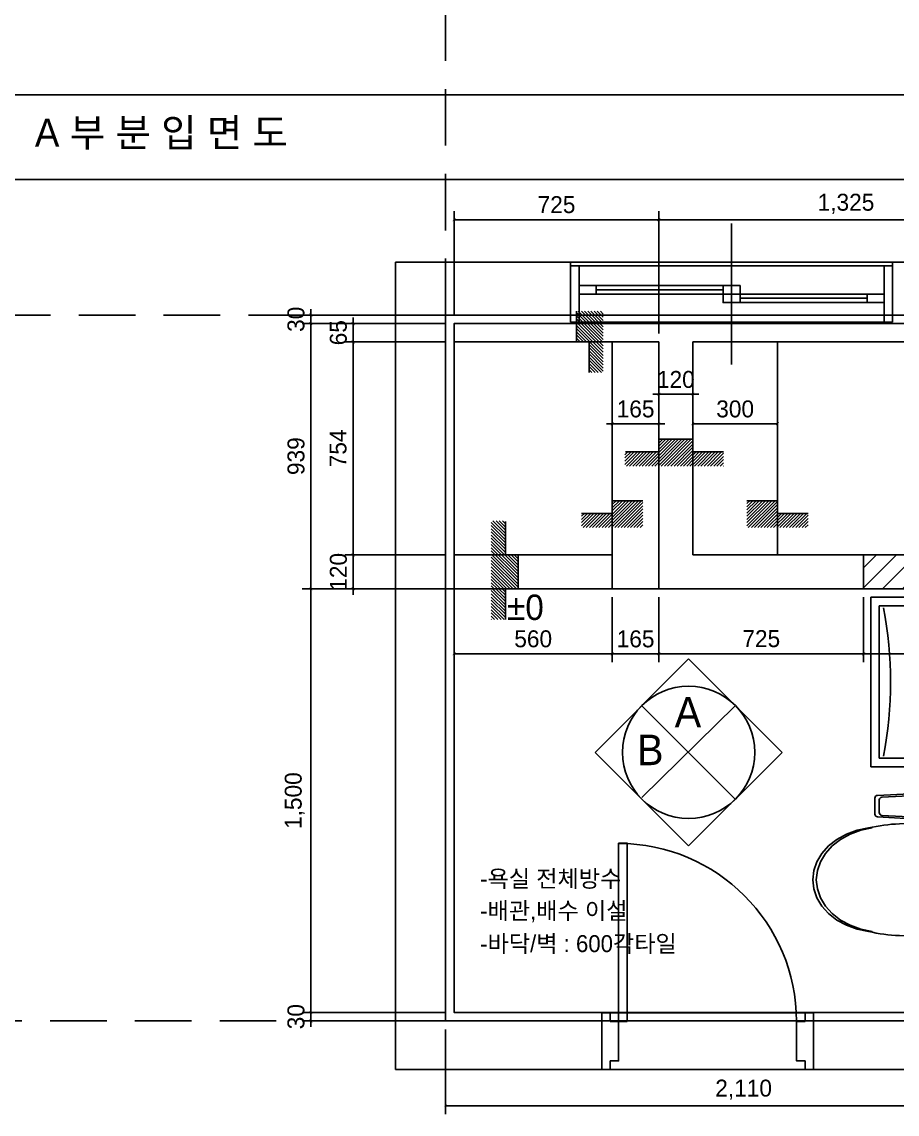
# Model space of a CAD drawing. Header units: inches. Extents: x 7740 to 83056, y -9304 to 75068.
# Drawn here: x 56240 to 59339, y 59644 to 63512 of the extents above; entities that cross this region are included whole.
import ezdxf
from ezdxf.enums import TextEntityAlignment as Align

# ---------------------------------------------------------------- set-up
doc = ezdxf.new("R2010")
doc.units = ezdxf.units.IN
doc.header["$LTSCALE"] = 50
doc.header["$MEASUREMENT"] = 0
doc.linetypes.add('DH-HID2', pattern=[1.2, 0.8, -0.4])
for name, color, linetype in [('0-ELC TEXT', 7, 'Continuous'), ('0-SHEET', 7, 'Continuous'), ('02-WAL', 2, 'Continuous'), ('03-WAL NEW', 3, 'Continuous'), ('04-WIN', 4, 'Continuous'), ('06-FUR', 6, 'Continuous'), ('06-LIGHT', 4, 'Continuous'), ('07-DIM', 5, 'Continuous'), ('07-DIM WAL', 5, 'Continuous'), ('9.보조선', 5, 'Continuous'), ('CO-BATH', 6, 'Continuous'), ('TT1', 7, 'Continuous'), ('도면층2', 2, 'Continuous'), ('도면층4', 4, 'Continuous'), ('도면층5', 5, 'Continuous')]:
    doc.layers.add(name, color=color, linetype=linetype)
doc.styles.add('마감재', font='stylu.ttf')
doc.styles.add('코레일둥고', font='Korail_Round_Gothic_Medium.ttf')
doc.dimstyles.new('사본 벽치수 Copy of DIM-30', dxfattribs={"dimscale": 30, "dimtxt": 2, "dimasz": 0.7, "dimexe": 1, "dimexo": 1, "dimgap": 0.7, "dimtad": 1, "dimdec": 0, "dimzin": 1, "dimdsep": 46, "dimlunit": 6, "dimtxsty": '마감재', "dimblk": 'ARCHTICK', "dimcen": -0.09, "dimclrd": 256, "dimclre": 256, "dimclrt": 3, "dimadec": 0, "dimazin": 0, "dimtfac": 1, "dimtdec": 0, "dimtix": 1, "dimtmove": 2, "dimatfit": 0, "dimldrblk": 'ARCHTICK', "dimfxl": 0, "dimtolj": 1, "dimtzin": 0, "dimarcsym": 0})

# ---------------------------------------------------------------- blocks, each defined once
blk = doc.blocks.new('P07')
at = {"layer": 'TT1'}
for p, q in [((4.4, 95.1), (96.3, 187)), ((96.3, 187), (188.2, 95.1)), ((142.2, 141), (50.1, 50.6)), ((142.2, 49.1), (50.3, 141)), ((4.4, 95.1), (96.3, 3.1)), ((96.3, 3.1), (188.2, 95.1))]:
    blk.add_line(p, q, dxfattribs=at)
blk.add_circle((96.3, 95.1), 65, dxfattribs=at)
at = {"layer": 'TT1', "style": '코레일둥고'}
for s, p in [('A', (95.6, 134.6)), ('B', (58.5, 97.5))]:
    blk.add_text(s, height=30, dxfattribs=at).set_placement(p, align=Align.MIDDLE)
blk = doc.blocks.new('B-306')
at = {"layer": 'CO-BATH'}
for p, q in [((150, 227.2), (150, 247.9)), ((157, 254.9), (183, 254.9)), ((190, 227.2), (190, 247.9)), ((0, 197), (0, -197)), ((15, 212), (195.3, 212)), ((142.3, 227.2), (197.7, 227.2)), ((142.3, 227.2), (142.3, 214.8)), ((142.3, 214.8), (197.7, 214.8)), ((197.7, 227.2), (197.7, 214.8)), ((210.3, -197), (210.3, 197)), ((220.3, 212), (233, 212)), ((391.1, 203.4), (233, 212)), ((372.8, 193.7), (343.9, 144.8)), ((391.1, 203.4), (473.3, 199)), ((191.6, -187.5), (191.6, 186.9)), ((210.3, 182.5), (210.3, -187.1)), ((570.3, 184.5), (610.5, 176.1)), ((582.7, 184.5), (622.9, 176.1)), ((610.5, 176.1), (648.2, 162.4)), ((622.9, 176.1), (660.6, 162.4)), ((648.2, 162.4), (682.3, 143.8)), ((660.6, 162.4), (694.7, 143.8)), ((264.4, 83), (264.4, 129.9)), ((274.4, 139.9), (335.3, 139.9)), ((682.3, 143.8), (711.7, 120.8)), ((694.7, 143.8), (724.1, 120.8)), ((711.7, 120.8), (735.6, 94.2)), ((724.1, 120.8), (748, 94.2)), ((210.2, -87.7), (210.2, 85.6)), ((264.4, 96), (299.2, 96)), ((264.4, 96), (264.4, 86)), ((264.4, 86), (299.2, 86)), ((264.4, 83), (264.4, -89)), ((264.4, 83), (295.2, 83)), ((269.4, 98.7), (269.4, 80.1)), ((295.2, 83), (295.2, -81)), ((299.2, 96), (299.2, -78.7)), ((735.6, 94.2), (753.2, 64.7)), ((748, 94.2), (765.6, 64.7)), ((180.3, -67.4), (180.3, 69.4)), ((753.2, 64.7), (763.9, 33.4)), ((765.6, 64.7), (776.4, 33.4)), ((111.7, 1), (248.6, 1)), ((180.2, 1), (180.2, 1)), ((763.9, 33.4), (767.6, 1)), ((767.6, 1), (763.9, -31.4)), ((776.4, 33.4), (780, 1)), ((780, 1), (776.4, -31.4)), ((763.9, -31.4), (753.2, -62.7)), ((776.4, -31.4), (765.6, -62.7)), ((299.2, -94), (299.2, -74.9)), ((753.2, -62.7), (735.6, -92.2)), ((765.6, -62.7), (748, -92.2)), ((264.4, -81), (295.2, -81)), ((264.4, -127.9), (264.4, -81)), ((264.4, -84), (264.4, -94)), ((264.4, -84), (299.2, -84)), ((264.4, -94), (299.2, -94)), ((269.4, -78.1), (269.4, -97.3)), ((735.6, -92.2), (711.7, -118.8)), ((748, -92.2), (724.1, -118.8)), ((274.4, -137.9), (335.3, -137.9)), ((373.2, -192.3), (343.9, -142.8)), ((682.3, -141.8), (648.2, -160.4)), ((694.7, -141.8), (660.6, -160.4)), ((711.7, -118.8), (682.3, -141.8)), ((724.1, -118.8), (694.7, -141.8)), ((610.5, -174.1), (570.3, -182.5)), ((622.9, -174.1), (582.7, -182.5)), ((648.2, -160.4), (610.5, -174.1)), ((660.6, -160.4), (622.9, -174.1)), ((15, -212), (195.3, -212)), ((210.3, -197), (210.3, -297.2)), ((380.2, -199.3), (380.2, -207.3)), ((384.6, -223.8), (384.6, -293)), ((384.9, -212.3), (550.8, -221.5)), ((389.9, -218.8), (535.2, -226.8)), ((391.6, -202.1), (473.3, -197)), ((560.3, -231.5), (560.3, -287.5)), ((544.6, -236.8), (544.6, -281.2)), ((220.1, -307), (345.2, -307)), ((550.7, -297.4), (345.2, -307)), ((535.1, -291.2), (389.8, -298))]:
    blk.add_line(p, q, dxfattribs=at)
blk.add_circle((180.2, 1), 38.4, dxfattribs=at)
for centre, radius, start, end in [((157, 247.9), 7, 90, 180), ((183, 247.9), 7, 0, 90), ((15, 197), 15, 90, 180), ((1014.3, 0), 980.2, 168.4061, 191.5939), ((176.6, 186.9), 15, 0, 90), ((195.3, 197), 15, 0, 90), ((220.3, 202), 10, 90, 180), ((390, 183.5), 20, 86.9031, 149.352), ((444.4, -440.2), 639.8, 77.5149, 87.4115), ((274.4, 129.9), 10, 90, 180), ((335.3, 149.9), 10, 270, 329.352), ((274.4, -127.9), 10, 180, 270), ((335.3, -147.9), 10, 30.648, 90), ((176.6, -187.5), 15, 270, 0), ((390.4, -182.1), 20, 210.648, 273.5722), ((444.4, 442.2), 639.8, 272.5885, 282.4851), ((15, -197), 15, 180, 270), ((195.3, -197), 15, 270, 0), ((385.2, -207.3), 5, 180, 266.8224), ((389.6, -223.8), 5, 86.8224, 180), ((534.6, -236.8), 10, 0, 86.8224), ((550.3, -231.5), 10, 0, 86.8224), ((220.1, -297.2), 9.82, 180, 270), ((389.6, -293), 5, 180, 272.6619), ((534.6, -281.2), 10, 272.6619, 0), ((550.3, -287.5), 10, 272.6619, 0)]:
    blk.add_arc(centre, radius, start, end, dxfattribs=at)
blk = doc.blocks.new('B-003')
at = {"layer": 'CO-BATH'}
for p, q in [((-300, 0), (-300, -470)), ((300, 0), (-300, 0)), ((300, -470), (300, 0)), ((-300, -470), (300, -470))]:
    blk.add_line(p, q, dxfattribs=at)
at = {"layer": 'CO-BATH', "color": 8}
for p, q in [((-12.5, -60), (-12.5, -150.5)), ((12.5, -60), (12.5, -150.5)), ((-270, -120), (-270, -440)), ((270, -120), (-270, -120)), ((-13.5, -150.5), (-13.5, -155.5)), ((13.5, -150.5), (13.5, -155.5)), ((270, -440), (270, -120)), ((-14.5, -155.5), (-14.5, -160.5)), ((-14.5, -160.5), (14.5, -160.5)), ((14.5, -155.5), (14.5, -160.5)), ((-270, -440), (270, -440))]:
    blk.add_line(p, q, dxfattribs=at)
at = {"layer": 'CO-BATH', "color": 251}
for p, q in [((-13.5, -150.5), (13.5, -150.5)), ((-14.5, -155.5), (14.5, -155.5))]:
    blk.add_line(p, q, dxfattribs=at)
at = {"layer": 'CO-BATH', "color": 8}
blk.add_circle((0, -195), 25, dxfattribs=at)
at = {"layer": 'CO-BATH', "color": 251}
blk.add_circle((0, -195), 20, dxfattribs=at)
at = {"layer": 'CO-BATH', "color": 8}
for radius, start, end in [(35, 290.9248, 249.0751), (12.5, 360, 180)]:
    blk.add_arc((0, -60), radius, start, end, dxfattribs=at)
at = {"layer": 'CO-BATH', "color": 251}
for centre, radius, start, end in [((0, -60), 30, 294.6243, 245.3757), ((0, -60), 25, 300, 240), ((0, -60), 18, 313.9829, 226.017), ((0, 1201.9), 1362.4, 258.891, 281.109), ((0, -1761.9), 1362.4, 78.891, 101.109)]:
    blk.add_arc(centre, radius, start, end, dxfattribs=at)
blk = doc.blocks.new('_ARCHTICK')
at = {"color": 0, "linetype": 'ByBlock', "const_width": 0.075}
blk.add_lwpolyline([(-0.25, -0.25), (0.25, 0.25)], dxfattribs=at)
blk = doc.blocks.new('*D396')
at = {"layer": '07-DIM', "lineweight": -2}
for p, q in [((57262.6, 60004.5), (57262.6, 60025.5)), ((57740.1, 60004.5), (57232.6, 60004.5)), ((57262.6, 60004.5), (57262.6, 59974.5)), ((57740.1, 59974.5), (57232.6, 59974.5)), ((57262.6, 59974.5), (57262.6, 59953.5))]:
    blk.add_line(p, q, dxfattribs=at)
at = {"layer": 'Defpoints', "color": 0}
for p in [(57770.1, 60004.5), (57262.6, 59974.5), (57770.1, 59974.5)]:
    blk.add_point(p, dxfattribs=at)
at = {"layer": '07-DIM', "lineweight": -2, "xscale": 21, "yscale": 21, "zscale": 21}
for p, rotation in [((57262.6, 60004.5), 270), ((57262.6, 59974.5), 90)]:
    blk.add_blockref('_ARCHTICK', p, dxfattribs=dict(at, rotation=rotation))
at = {"layer": '07-DIM', "color": 3, "insert": (57210.3, 59989.5), "char_height": 60, "attachment_point": 5, "rotation": 90, "style": '마감재'}
blk.add_mtext('\\A1;30', dxfattribs=at)
blk = doc.blocks.new('*D397')
at = {"layer": '07-DIM', "lineweight": -2}
for p, q in [((57740.1, 61504.5), (57232.6, 61504.5)), ((57262.6, 60004.5), (57262.6, 61504.5)), ((57740.1, 60004.5), (57232.6, 60004.5))]:
    blk.add_line(p, q, dxfattribs=at)
at = {"layer": 'Defpoints', "color": 0}
for p in [(57262.6, 61504.5), (57770.1, 61504.5), (57770.1, 60004.5)]:
    blk.add_point(p, dxfattribs=at)
at = {"layer": '07-DIM', "lineweight": -2, "xscale": 21, "yscale": 21, "zscale": 21}
for p, rotation in [((57262.6, 61504.5), 90), ((57262.6, 60004.5), 270)]:
    blk.add_blockref('_ARCHTICK', p, dxfattribs=dict(at, rotation=rotation))
at = {"layer": '07-DIM', "color": 3, "insert": (57205.9, 60754.5), "char_height": 60, "attachment_point": 5, "rotation": 90, "style": '마감재'}
blk.add_mtext('\\A1;1,500', dxfattribs=at)
blk = doc.blocks.new('*D398')
at = {"layer": '07-DIM', "lineweight": -2}
for p, q in [((57740.1, 62443.5), (57232.6, 62443.5)), ((57262.6, 61504.5), (57262.6, 62443.5)), ((57740.1, 61504.5), (57232.6, 61504.5))]:
    blk.add_line(p, q, dxfattribs=at)
at = {"layer": 'Defpoints', "color": 0}
for p in [(57262.6, 62443.5), (57770.1, 62443.5), (57770.1, 61504.5)]:
    blk.add_point(p, dxfattribs=at)
at = {"layer": '07-DIM', "lineweight": -2, "xscale": 21, "yscale": 21, "zscale": 21}
for p, rotation in [((57262.6, 62443.5), 90), ((57262.6, 61504.5), 270)]:
    blk.add_blockref('_ARCHTICK', p, dxfattribs=dict(at, rotation=rotation))
at = {"layer": '07-DIM', "color": 3, "insert": (57210.5, 61974), "char_height": 60, "attachment_point": 5, "rotation": 90, "style": '마감재'}
blk.add_mtext('\\A1;939', dxfattribs=at)
blk = doc.blocks.new('*D399')
at = {"layer": '07-DIM', "lineweight": -2}
for p, q in [((57262.6, 62473.5), (57262.6, 62494.5)), ((57740.1, 62473.5), (57232.6, 62473.5)), ((57262.6, 62443.5), (57262.6, 62473.5)), ((57740.1, 62443.5), (57232.6, 62443.5)), ((57262.6, 62443.5), (57262.6, 62422.5))]:
    blk.add_line(p, q, dxfattribs=at)
at = {"layer": 'Defpoints', "color": 0}
for p in [(57262.6, 62473.5), (57770.1, 62473.5), (57770.1, 62443.5)]:
    blk.add_point(p, dxfattribs=at)
at = {"layer": '07-DIM', "lineweight": -2, "xscale": 21, "yscale": 21, "zscale": 21}
for p, rotation in [((57262.6, 62473.5), 270), ((57262.6, 62443.5), 90)]:
    blk.add_blockref('_ARCHTICK', p, dxfattribs=dict(at, rotation=rotation))
at = {"layer": '07-DIM', "color": 3, "insert": (57210.3, 62458.5), "char_height": 60, "attachment_point": 5, "rotation": 90, "style": '마감재'}
blk.add_mtext('\\A1;30', dxfattribs=at)
blk = doc.blocks.new('*D400')
at = {"layer": '07-DIM', "lineweight": -2}
for p, q in [((57412.6, 62443.5), (57412.6, 62464.5)), ((57740.1, 62443.5), (57382.6, 62443.5)), ((57412.6, 62443.5), (57412.6, 62378.5)), ((57740.1, 62378.5), (57382.6, 62378.5)), ((57412.6, 62378.5), (57412.6, 62357.5))]:
    blk.add_line(p, q, dxfattribs=at)
at = {"layer": 'Defpoints', "color": 0}
for p in [(57770.1, 62443.5), (57412.6, 62378.5), (57770.1, 62378.5)]:
    blk.add_point(p, dxfattribs=at)
at = {"layer": '07-DIM', "lineweight": -2, "xscale": 21, "yscale": 21, "zscale": 21}
for p, rotation in [((57412.6, 62443.5), 270), ((57412.6, 62378.5), 90)]:
    blk.add_blockref('_ARCHTICK', p, dxfattribs=dict(at, rotation=rotation))
at = {"layer": '07-DIM', "color": 3, "insert": (57360.3, 62411), "char_height": 60, "attachment_point": 5, "rotation": 90, "style": '마감재'}
blk.add_mtext('\\A1;65', dxfattribs=at)
blk = doc.blocks.new('*D401')
at = {"layer": '07-DIM', "lineweight": -2}
for p, q in [((57740.1, 62378.5), (57382.6, 62378.5)), ((57412.6, 62378.5), (57412.6, 61624.5)), ((57740.1, 61624.5), (57382.6, 61624.5))]:
    blk.add_line(p, q, dxfattribs=at)
at = {"layer": 'Defpoints', "color": 0}
for p in [(57770.1, 62378.5), (57412.6, 61624.5), (57770.1, 61624.5)]:
    blk.add_point(p, dxfattribs=at)
at = {"layer": '07-DIM', "lineweight": -2, "xscale": 21, "yscale": 21, "zscale": 21}
for p, rotation in [((57412.6, 62378.5), 90), ((57412.6, 61624.5), 270)]:
    blk.add_blockref('_ARCHTICK', p, dxfattribs=dict(at, rotation=rotation))
at = {"layer": '07-DIM', "color": 3, "insert": (57359.4, 62001.5), "char_height": 60, "attachment_point": 5, "rotation": 90, "style": '마감재'}
blk.add_mtext('\\A1;754', dxfattribs=at)
blk = doc.blocks.new('*D402')
at = {"layer": '07-DIM', "lineweight": -2}
for p, q in [((57412.6, 61624.5), (57412.6, 61645.5)), ((57740.1, 61624.5), (57382.6, 61624.5)), ((57412.6, 61624.5), (57412.6, 61504.5)), ((57740.1, 61504.5), (57382.6, 61504.5)), ((57412.6, 61504.5), (57412.6, 61483.5))]:
    blk.add_line(p, q, dxfattribs=at)
at = {"layer": 'Defpoints', "color": 0}
for p in [(57770.1, 61624.5), (57412.6, 61504.5), (57770.1, 61504.5)]:
    blk.add_point(p, dxfattribs=at)
at = {"layer": '07-DIM', "lineweight": -2, "xscale": 21, "yscale": 21, "zscale": 21}
for p, rotation in [((57412.6, 61624.5), 270), ((57412.6, 61504.5), 90)]:
    blk.add_blockref('_ARCHTICK', p, dxfattribs=dict(at, rotation=rotation))
at = {"layer": '07-DIM', "color": 3, "insert": (57360.5, 61564.5), "char_height": 60, "attachment_point": 5, "rotation": 90, "style": '마감재'}
blk.add_mtext('\\A1;120', dxfattribs=at)
blk = doc.blocks.new('*D410')
at = {"layer": '07-DIM', "lineweight": -2}
for p, q in [((58495.1, 62408.5), (58495.1, 62841)), ((59820.1, 62811), (58495.1, 62811)), ((59820.1, 62473.5), (59820.1, 62841))]:
    blk.add_line(p, q, dxfattribs=at)
at = {"layer": 'Defpoints', "color": 0}
for p in [(58495.1, 62811), (59820.1, 62443.5), (58495.1, 62378.5)]:
    blk.add_point(p, dxfattribs=at)
at = {"layer": '07-DIM', "lineweight": -2, "xscale": 21, "yscale": 21, "zscale": 21, "rotation": 180}
blk.add_blockref('_ARCHTICK', (58495.1, 62811), dxfattribs=at)
at = {"layer": '07-DIM', "lineweight": -2, "xscale": 21, "yscale": 21, "zscale": 21}
blk.add_blockref('_ARCHTICK', (59820.1, 62811), dxfattribs=at)
at = {"layer": '07-DIM', "color": 3, "insert": (59157.6, 62867.4), "char_height": 60, "attachment_point": 5, "style": '마감재'}
blk.add_mtext('\\A1;1,325', dxfattribs=at)
blk = doc.blocks.new('*D411')
at = {"layer": '07-DIM', "lineweight": -2}
for p, q in [((57770.1, 62473.5), (57770.1, 62841)), ((58495.1, 62811), (57770.1, 62811)), ((58495.1, 62473.5), (58495.1, 62841))]:
    blk.add_line(p, q, dxfattribs=at)
at = {"layer": 'Defpoints', "color": 0}
for p in [(57770.1, 62811), (57770.1, 62443.5), (58495.1, 62443.5)]:
    blk.add_point(p, dxfattribs=at)
at = {"layer": '07-DIM', "lineweight": -2, "xscale": 21, "yscale": 21, "zscale": 21, "rotation": 180}
blk.add_blockref('_ARCHTICK', (57770.1, 62811), dxfattribs=at)
at = {"layer": '07-DIM', "lineweight": -2, "xscale": 21, "yscale": 21, "zscale": 21}
blk.add_blockref('_ARCHTICK', (58495.1, 62811), dxfattribs=at)
at = {"layer": '07-DIM', "color": 3, "insert": (58132.6, 62864.1), "char_height": 60, "attachment_point": 5, "style": '마감재'}
blk.add_mtext('\\A1;725', dxfattribs=at)
blk = doc.blocks.new('*D412')
at = {"layer": '07-DIM', "lineweight": -2}
for p, q in [((58330.1, 62088.6), (58309.1, 62088.6)), ((58330.1, 62088.6), (58495.1, 62088.6)), ((58495.1, 62088.6), (58516.1, 62088.6))]:
    blk.add_line(p, q, dxfattribs=at)
at = {"layer": 'Defpoints', "color": 0}
for p in [(58330.1, 62088.6), (58495.1, 62088.6), (58495.1, 62088.6)]:
    blk.add_point(p, dxfattribs=at)
at = {"layer": '07-DIM', "lineweight": -2, "xscale": 21, "yscale": 21, "zscale": 21}
blk.add_blockref('_ARCHTICK', (58330.1, 62088.6), dxfattribs=at)
at = {"layer": '07-DIM', "lineweight": -2, "xscale": 21, "yscale": 21, "zscale": 21, "rotation": 180}
blk.add_blockref('_ARCHTICK', (58495.1, 62088.6), dxfattribs=at)
at = {"layer": '07-DIM', "color": 3, "insert": (58412.6, 62140.9), "char_height": 60, "attachment_point": 5, "style": '마감재'}
blk.add_mtext('\\A1;165', dxfattribs=at)
blk = doc.blocks.new('*D413')
at = {"layer": '07-DIM', "lineweight": -2}
for p, q in [((58495.1, 62193.3), (58474.1, 62193.3)), ((58495.1, 62193.3), (58615.1, 62193.3)), ((58615.1, 62193.3), (58636.1, 62193.3))]:
    blk.add_line(p, q, dxfattribs=at)
at = {"layer": 'Defpoints', "color": 0}
for p in [(58495.1, 62193.3), (58615.1, 62193.3), (58615.1, 62193.3)]:
    blk.add_point(p, dxfattribs=at)
at = {"layer": '07-DIM', "lineweight": -2, "xscale": 21, "yscale": 21, "zscale": 21}
blk.add_blockref('_ARCHTICK', (58495.1, 62193.3), dxfattribs=at)
at = {"layer": '07-DIM', "lineweight": -2, "xscale": 21, "yscale": 21, "zscale": 21, "rotation": 180}
blk.add_blockref('_ARCHTICK', (58615.1, 62193.3), dxfattribs=at)
at = {"layer": '07-DIM', "color": 3, "insert": (58555.1, 62245.3), "char_height": 60, "attachment_point": 5, "style": '마감재'}
blk.add_mtext('\\A1;120', dxfattribs=at)
blk = doc.blocks.new('*D414')
at = {"layer": '07-DIM', "lineweight": -2}
blk.add_line((58615.1, 62088.6), (58915.1, 62088.6), dxfattribs=at)
at = {"layer": 'Defpoints', "color": 0}
for p in [(58615.1, 62088.6), (58915.1, 62088.6), (58915.1, 62088.6)]:
    blk.add_point(p, dxfattribs=at)
at = {"layer": '07-DIM', "lineweight": -2, "xscale": 21, "yscale": 21, "zscale": 21, "rotation": 180}
blk.add_blockref('_ARCHTICK', (58615.1, 62088.6), dxfattribs=at)
at = {"layer": '07-DIM', "lineweight": -2, "xscale": 21, "yscale": 21, "zscale": 21}
blk.add_blockref('_ARCHTICK', (58915.1, 62088.6), dxfattribs=at)
at = {"layer": '07-DIM', "color": 3, "insert": (58765.1, 62140.9), "char_height": 60, "attachment_point": 5, "style": '마감재'}
blk.add_mtext('\\A1;300', dxfattribs=at)
blk = doc.blocks.new('*D415')
at = {"layer": '07-DIM', "lineweight": -2}
for p, q in [((57770.1, 61474.5), (57770.1, 61244.5)), ((58330.1, 61474.5), (58330.1, 61244.5)), ((58330.1, 61274.5), (57770.1, 61274.5))]:
    blk.add_line(p, q, dxfattribs=at)
at = {"layer": 'Defpoints', "color": 0}
for p in [(57770.1, 61504.5), (58330.1, 61504.5), (57770.1, 61274.5)]:
    blk.add_point(p, dxfattribs=at)
at = {"layer": '07-DIM', "lineweight": -2, "xscale": 21, "yscale": 21, "zscale": 21, "rotation": 180}
blk.add_blockref('_ARCHTICK', (57770.1, 61274.5), dxfattribs=at)
at = {"layer": '07-DIM', "lineweight": -2, "xscale": 21, "yscale": 21, "zscale": 21}
blk.add_blockref('_ARCHTICK', (58330.1, 61274.5), dxfattribs=at)
at = {"layer": '07-DIM', "color": 3, "insert": (58050.1, 61327), "char_height": 60, "attachment_point": 5, "style": '마감재'}
blk.add_mtext('\\A1;560', dxfattribs=at)
blk = doc.blocks.new('*D416')
at = {"layer": '07-DIM', "lineweight": -2}
for p, q in [((58330.1, 61474.5), (58330.1, 61244.5)), ((58495.1, 61474.5), (58495.1, 61244.5)), ((58330.1, 61274.5), (58309.1, 61274.5)), ((58330.1, 61274.5), (58495.1, 61274.5)), ((58495.1, 61274.5), (58516.1, 61274.5))]:
    blk.add_line(p, q, dxfattribs=at)
at = {"layer": 'Defpoints', "color": 0}
for p in [(58330.1, 61504.5), (58495.1, 61504.5), (58495.1, 61274.5)]:
    blk.add_point(p, dxfattribs=at)
at = {"layer": '07-DIM', "lineweight": -2, "xscale": 21, "yscale": 21, "zscale": 21}
blk.add_blockref('_ARCHTICK', (58330.1, 61274.5), dxfattribs=at)
at = {"layer": '07-DIM', "lineweight": -2, "xscale": 21, "yscale": 21, "zscale": 21, "rotation": 180}
blk.add_blockref('_ARCHTICK', (58495.1, 61274.5), dxfattribs=at)
at = {"layer": '07-DIM', "color": 3, "insert": (58412.6, 61326.8), "char_height": 60, "attachment_point": 5, "style": '마감재'}
blk.add_mtext('\\A1;165', dxfattribs=at)
blk = doc.blocks.new('*D417')
at = {"layer": '07-DIM', "lineweight": -2}
for p, q in [((58495.1, 61474.5), (58495.1, 61244.5)), ((59220.1, 61474.5), (59220.1, 61244.5)), ((58495.1, 61274.5), (59220.1, 61274.5))]:
    blk.add_line(p, q, dxfattribs=at)
at = {"layer": 'Defpoints', "color": 0}
for p in [(58495.1, 61504.5), (59220.1, 61504.5), (59220.1, 61274.5)]:
    blk.add_point(p, dxfattribs=at)
at = {"layer": '07-DIM', "lineweight": -2, "xscale": 21, "yscale": 21, "zscale": 21, "rotation": 180}
blk.add_blockref('_ARCHTICK', (58495.1, 61274.5), dxfattribs=at)
at = {"layer": '07-DIM', "lineweight": -2, "xscale": 21, "yscale": 21, "zscale": 21}
blk.add_blockref('_ARCHTICK', (59220.1, 61274.5), dxfattribs=at)
at = {"layer": '07-DIM', "color": 3, "insert": (58857.6, 61327.6), "char_height": 60, "attachment_point": 5, "style": '마감재'}
blk.add_mtext('\\A1;725', dxfattribs=at)
blk = doc.blocks.new('*D418')
at = {"layer": '07-DIM', "lineweight": -2}
for p, q in [((59220.1, 61474.5), (59220.1, 61244.5)), ((59820.1, 61474.5), (59820.1, 61244.5)), ((59220.1, 61274.5), (59820.1, 61274.5))]:
    blk.add_line(p, q, dxfattribs=at)
at = {"layer": 'Defpoints', "color": 0}
for p in [(59220.1, 61504.5), (59820.1, 61504.5), (59820.1, 61274.5)]:
    blk.add_point(p, dxfattribs=at)
at = {"layer": '07-DIM', "lineweight": -2, "xscale": 21, "yscale": 21, "zscale": 21, "rotation": 180}
blk.add_blockref('_ARCHTICK', (59220.1, 61274.5), dxfattribs=at)
at = {"layer": '07-DIM', "lineweight": -2, "xscale": 21, "yscale": 21, "zscale": 21}
blk.add_blockref('_ARCHTICK', (59820.1, 61274.5), dxfattribs=at)
at = {"layer": '07-DIM', "color": 3, "insert": (59520.1, 61326.8), "char_height": 60, "attachment_point": 5, "style": '마감재'}
blk.add_mtext('\\A1;600', dxfattribs=at)
blk = doc.blocks.new('*D442')
at = {"layer": '07-DIM', "lineweight": -2}
for p, q in [((57740.1, 59944.5), (57740.1, 59644.5)), ((59850.1, 59944.5), (59850.1, 59644.5)), ((57740.1, 59674.5), (59850.1, 59674.5))]:
    blk.add_line(p, q, dxfattribs=at)
at = {"layer": 'Defpoints', "color": 0}
for p in [(57740.1, 59974.5), (59850.1, 59974.5), (59850.1, 59674.5)]:
    blk.add_point(p, dxfattribs=at)
at = {"layer": '07-DIM', "lineweight": -2, "xscale": 21, "yscale": 21, "zscale": 21, "rotation": 180}
blk.add_blockref('_ARCHTICK', (57740.1, 59674.5), dxfattribs=at)
at = {"layer": '07-DIM', "lineweight": -2, "xscale": 21, "yscale": 21, "zscale": 21}
blk.add_blockref('_ARCHTICK', (59850.1, 59674.5), dxfattribs=at)
at = {"layer": '07-DIM', "color": 3, "insert": (58795.1, 59731.1), "char_height": 60, "attachment_point": 5, "style": '마감재'}
blk.add_mtext('\\A1;2,110', dxfattribs=at)

msp = doc.modelspace()

# ---------------------------------------------------------------- hatches: boundary and pattern name
h = msp.add_hatch()
h.set_pattern_fill('ANSI31', color=8, scale=2.5, angle=270)
h.set_pattern_definition([(315, (138611.7364, -8194.309), (5.6126601, 5.6126601), [])])
h.paths.add_polyline_path([(58203, 62486.9), (58203, 62378.5), (58248, 62378.5), (58248, 62270), (58298, 62270), (58298, 62486.9)])
h = msp.add_hatch()
h.set_pattern_fill('ANSI31', color=8, scale=2.5, angle=180)
h.set_pattern_definition([(225, (-12077.725, -18374.8066), (5.6126601, -5.6126601), [])])
h.paths.add_polyline_path([(58615.1, 62034), (58495.1, 62034), (58495.1, 61989), (58375.1, 61989), (58375.1, 61939), (58615.1, 61939)])
h = msp.add_hatch()
h.set_pattern_fill('ANSI31', color=8, scale=2.5, angle=180)
h.set_pattern_definition([(225, (-12071.9606, -18374.8066), (5.6126601, -5.6126601), [])])
h.paths.add_polyline_path([(58615.1, 62034), (58615.1, 61989), (58723.5, 61989), (58723.5, 61939), (58615.1, 61939)])
h = msp.add_hatch()
h.set_pattern_fill('ANSI31', color=8, scale=2.5, angle=180)
h.set_pattern_definition([(225, (-12242.725, -18592.555), (5.6126601, -5.6126601), [])])
h.paths.add_polyline_path([(58438.5, 61816.2), (58330.1, 61816.2), (58330.1, 61771.2), (58221.6, 61771.2), (58221.6, 61721.2), (58438.5, 61721.2)])
h = msp.add_hatch()
h.set_pattern_fill('ANSI31', color=8, scale=2.5, angle=180)
h.set_pattern_definition([(225, (-11657.725, -18592.555), (5.6126601, -5.6126601), [])])
h.paths.add_polyline_path([(58806.6, 61816.2), (58915.1, 61816.2), (58915.1, 61771.2), (59023.5, 61771.2), (59023.5, 61721.2), (58806.6, 61721.2)])
h = msp.add_hatch()
h.set_pattern_fill('ANSI31', color=8, scale=2.5, angle=90)
h.set_pattern_definition([(135, (-22412.1655, 132197.261), (-5.6126601, -5.6126601), [])])
h.paths.add_polyline_path([(57996.6, 61504.5), (57996.6, 61624.5), (57951.6, 61624.5), (57951.6, 61744.5), (57901.6, 61744.5), (57901.6, 61504.5)])
h = msp.add_hatch()
h.set_pattern_fill('ANSI31', color=8, scale=2.5, angle=90)
h.set_pattern_definition([(135, (-22412.1655, 132191.4966), (-5.6126601, -5.6126601), [])])
h.paths.add_polyline_path([(57996.6, 61504.5), (57951.6, 61504.5), (57951.6, 61396), (57901.6, 61396), (57901.6, 61504.5)])
at = {"layer": '03-WAL NEW'}
h = msp.add_hatch(dxfattribs=at)
h.set_pattern_fill('_USER', color=256, scale=50, angle=45, pattern_type=0)
h.set_pattern_definition([(45, (17657.25, -843.75), (-35.35534, 35.35534), [])])
h.paths.add_polyline_path([(59220.1, 61624.5), (59820.1, 61624.5), (59820.1, 61504.5), (59220.1, 61504.5)])

# ---------------------------------------------------------------- linework, layer by layer
at = {"layer": '0-SHEET'}
for p, q in [((61396.8, 63253.2), (50989.8, 63253.2)), ((61396.8, 62953.2), (50989.8, 62953.2))]:
    msp.add_line(p, q, dxfattribs=at)
at = {"layer": '02-WAL'}
for p, q in [((57562.6, 62661), (60027.6, 62661)), ((57562.6, 59803), (57562.6, 62661)), ((58182.6, 62448), (58182.6, 62661)), ((59322.6, 62448), (59322.6, 62661)), ((57740.1, 62473.5), (59850.1, 62473.5)), ((57740.1, 59974.5), (57740.1, 62473.5)), ((58292.6, 59803), (58292.6, 60003)), ((59042.6, 59803), (59042.6, 60003)), ((57740.1, 59974.5), (59850.1, 59974.5)), ((57562.6, 59803), (58292.6, 59803)), ((59042.6, 59803), (60027.6, 59803))]:
    msp.add_line(p, q, dxfattribs=at)
at = {"layer": '03-WAL NEW'}
for p, q in [((58495.1, 62378.5), (57770.1, 62378.5)), ((58330.1, 62378.5), (58330.1, 61504.5)), ((58495.1, 62378.5), (58495.1, 61504.5)), ((58615.1, 62378.5), (58615.1, 61624.5)), ((59715.1, 62378.5), (58615.1, 62378.5)), ((58915.1, 61624.5), (58915.1, 62378.5)), ((57770.1, 61624.5), (58330.1, 61624.5)), ((58615.1, 61624.5), (59220.1, 61624.5)), ((57740.1, 61504.5), (59220.1, 61504.5))]:
    msp.add_line(p, q, dxfattribs=at)
msp.add_lwpolyline([(59220.1, 61624.5), (59820.1, 61624.5), (59820.1, 61504.5), (59220.1, 61504.5)], close=True, dxfattribs=at)
at = {"layer": '04-WIN'}
for q in [(58352.6, 60603.5), (58352.6, 60603)]:
    msp.add_line((58352.6, 59973), q, dxfattribs=at)
at = {"layer": '06-LIGHT'}
for points in [[(58203, 62486.9), (58203, 62378.5), (58248, 62378.5), (58248, 62270)], [(58593.5, 62034), (58495.1, 62034), (58495.1, 61989), (58376.6, 61989)], [(58506.6, 62034), (58615.1, 62034), (58615.1, 61989), (58723.5, 61989)], [(58438.5, 61816.2), (58330.1, 61816.2), (58330.1, 61771.2), (58221.6, 61771.2)], [(58806.6, 61816.2), (58915.1, 61816.2), (58915.1, 61771.2), (59023.5, 61771.2)], [(57996.6, 61526), (57996.6, 61624.5), (57951.6, 61624.5), (57951.6, 61742.9)], [(57996.6, 61612.9), (57996.6, 61504.5), (57951.6, 61504.5), (57951.6, 61396)]]:
    msp.add_lwpolyline(points, dxfattribs=at)
at = {"layer": '9.보조선'}
msp.add_lwpolyline([(59820.1, 62443.5), (57770.1, 62443.5), (57770.1, 60004.5), (59820.1, 60004.5)], close=True, dxfattribs=at)
at = {"layer": 'CO-BATH', "color": 251, "linetype": 'DH-HID2', "ltscale": 5}
for p, q in [((57740.1, 62473.5), (57740.1, 64074.5)), ((54641.6, 62473.5), (57740.1, 62473.5)), ((57740.1, 59974.5), (54641.6, 59974.5))]:
    msp.add_line(p, q, dxfattribs=at)
at = {"layer": '도면층2'}
for p, q in [((58182.6, 62648), (58182.6, 62448)), ((59322.6, 62648), (59322.6, 62448)), ((58292.6, 60003), (58292.6, 59803)), ((59042.6, 60003), (59042.6, 59803))]:
    msp.add_line(p, q, dxfattribs=at)
at = {"layer": '도면층4'}
for p, q in [((58752.6, 62298), (58752.6, 62798)), ((59322.6, 62648), (58182.6, 62648)), ((58182.6, 62648), (58182.6, 62448)), ((58212.6, 62648), (58212.6, 62448)), ((59292.6, 62448), (59292.6, 62648)), ((59322.6, 62448), (59322.6, 62648)), ((58272.6, 62563), (58722.6, 62563)), ((58782.6, 62533), (59232.6, 62533)), ((58182.6, 62448), (59322.6, 62448)), ((58352.6, 59973), (58352.6, 60603.5)), ((58352.6, 60603.5), (58382.6, 60603.5)), ((58382.6, 59973), (58382.6, 60603)), ((58292.6, 59803), (58292.6, 60003)), ((58292.6, 60003), (59042.6, 60003)), ((58292.6, 60003), (58292.6, 59803)), ((59042.6, 60003), (59042.6, 59803)), ((58352.6, 59973), (58382.6, 59973)), ((59042.6, 59803), (58292.6, 59803))]:
    msp.add_line(p, q, dxfattribs=at)
for points in [[(58212.6, 62578), (58212.6, 62548), (58272.6, 62548), (58272.6, 62578)], [(58722.6, 62578), (58722.6, 62548), (58782.6, 62548), (58782.6, 62578)], [(58722.6, 62548), (58722.6, 62518), (58782.6, 62518), (58782.6, 62548)], [(59232.6, 62548), (59232.6, 62518), (59292.6, 62518), (59292.6, 62548)]]:
    msp.add_lwpolyline(points, close=True, dxfattribs=at)
for points in [[(58292.6, 60003), (58322.6, 60003), (58322.6, 59973), (58352.6, 59973), (58352.6, 59833), (58322.6, 59833), (58322.6, 59803), (58292.6, 59803), (58292.6, 60003)], [(59042.6, 60003), (59012.6, 60003), (59012.6, 59973), (58982.6, 59973), (58982.6, 59833), (59012.6, 59833), (59012.6, 59803), (59042.6, 59803), (59042.6, 60003)]]:
    msp.add_lwpolyline(points, dxfattribs=at)
at = {"layer": '도면층5'}
for p, q in [((58722.6, 62578), (58272.6, 62578)), ((58722.6, 62548), (58272.6, 62548)), ((59232.6, 62548), (58782.6, 62548)), ((59232.6, 62518), (58782.6, 62518))]:
    msp.add_line(p, q, dxfattribs=at)
msp.add_arc((58351.1, 59971.5), 631.5, 0.1363, 89.8637, dxfattribs=at)

# ---------------------------------------------------------------- block references
at = {"xscale": 3.6, "yscale": 3.6, "zscale": 3.6}
msp.add_blockref('P07', (58253.8, 60583), dxfattribs=at)
at = {"layer": '06-FUR', "rotation": 180}
msp.add_blockref('B-306', (59820.1, 60475.5), dxfattribs=at)
at = {"layer": '07-DIM WAL', "rotation": 270}
msp.add_blockref('B-003', (59715.1, 61174.5), dxfattribs=at)

# ---------------------------------------------------------------- texts
at = {"layer": '0-ELC TEXT', "style": '코레일둥고'}
for s, height, p in [('A 부 분 입 면 도', 100, (56285.5, 63069.2)), ('-욕실 전체방수', 60, (57862.3, 60448.2)), ('-배관,배수 이설', 60, (57862.3, 60334.7)), ('-바닥/벽 : 600각타일', 60, (57862.3, 60218.2))]:
    msp.add_text(s, height=height, dxfattribs=at).set_placement(p)
at = {"layer": '도면층4', "style": '코레일둥고'}
msp.add_text('%%P0', height=90, dxfattribs=at).set_placement((57957.6, 61394))

# ---------------------------------------------------------------- dimensions: what is measured, and where the dimension line sits
at = {"layer": '07-DIM'}
for base, p1, p2, picture, middle in [((57770.1, 62811), (58495.1, 62443.5), (57770.1, 62443.5), '*D411', (58132.6, 62864.1)), ((58495.1, 62811), (59820.1, 62443.5), (58495.1, 62378.5), '*D410', (59157.6, 62867.4)), ((58615.1, 62193.3), (58495.1, 62193.3), (58615.1, 62193.3), '*D413', (58555.1, 62245.3)), ((58495.1, 62088.6), (58330.1, 62088.6), (58495.1, 62088.6), '*D412', (58412.6, 62140.9)), ((58915.1, 62088.6), (58615.1, 62088.6), (58915.1, 62088.6), '*D414', (58765.1, 62140.9)), ((57770.1, 61274.5), (58330.1, 61504.5), (57770.1, 61504.5), '*D415', (58050.1, 61327)), ((58495.1, 61274.5), (58330.1, 61504.5), (58495.1, 61504.5), '*D416', (58412.6, 61326.8)), ((59220.1, 61274.5), (58495.1, 61504.5), (59220.1, 61504.5), '*D417', (58857.6, 61327.6)), ((59820.1, 61274.5), (59220.1, 61504.5), (59820.1, 61504.5), '*D418', (59520.1, 61326.8)), ((59850.1, 59674.5), (57740.1, 59974.5), (59850.1, 59974.5), '*D442', (58795.1, 59731.1))]:
    dim = msp.add_linear_dim(base=base, p1=p1, p2=p2, dimstyle='사본 벽치수 Copy of DIM-30', override={"dimfxl": 1.25}, dxfattribs=at)
    dim.commit()
    dim.dimension.update_dxf_attribs({"geometry": picture, "text_midpoint": middle})
for base, p1, p2, picture, middle in [((57262.6, 62473.5), (57770.1, 62443.5), (57770.1, 62473.5), '*D399', (57210.3, 62458.5)), ((57412.6, 62378.5), (57770.1, 62443.5), (57770.1, 62378.5), '*D400', (57360.3, 62411)), ((57262.6, 62443.5), (57770.1, 61504.5), (57770.1, 62443.5), '*D398', (57210.5, 61974)), ((57412.6, 61624.5), (57770.1, 62378.5), (57770.1, 61624.5), '*D401', (57359.4, 62001.5)), ((57412.6, 61504.5), (57770.1, 61624.5), (57770.1, 61504.5), '*D402', (57360.5, 61564.5)), ((57262.6, 61504.5), (57770.1, 60004.5), (57770.1, 61504.5), '*D397', (57205.9, 60754.5)), ((57262.6, 59974.5), (57770.1, 60004.5), (57770.1, 59974.5), '*D396', (57210.3, 59989.5))]:
    dim = msp.add_linear_dim(base=base, p1=p1, p2=p2, angle=90, dimstyle='사본 벽치수 Copy of DIM-30', override={"dimfxl": 1.25}, dxfattribs=at)
    dim.commit()
    dim.dimension.update_dxf_attribs({"geometry": picture, "text_midpoint": middle})

doc.saveas('drawing.dxf')
